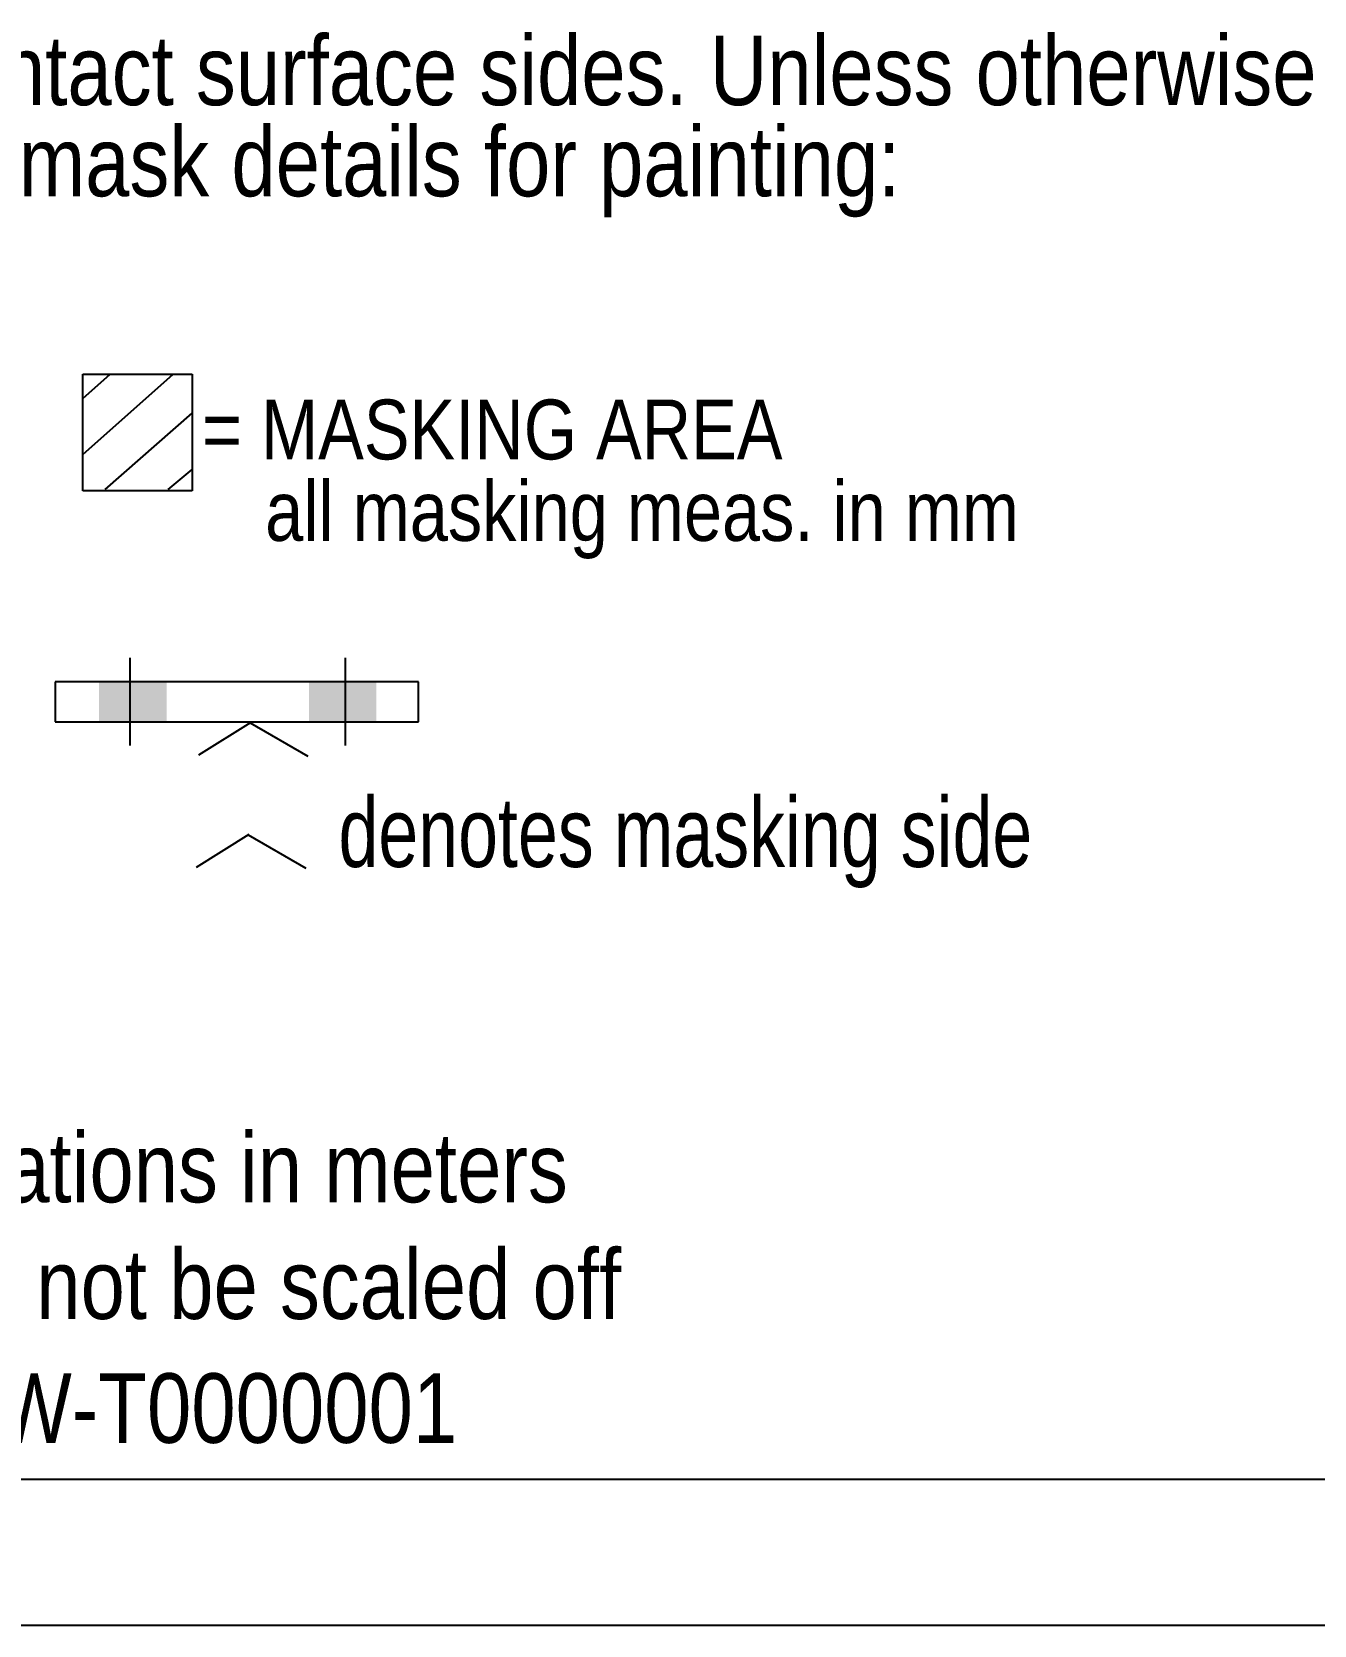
# Model space of a CAD drawing. Header units: millimetres. Extents: x 0 to 420, y 0 to 297.
# Drawn here: x 181 to 225, y 0 to 54.6 of the extents above; entities that cross this region are included whole.
import ezdxf

# ---------------------------------------------------------------- set-up
doc = ezdxf.new("R2010")
doc.units = ezdxf.units.MM
doc.styles.add('Arial Narrow', font='ARIALN.TTF', dxfattribs={"height": 0.2})

# ---------------------------------------------------------------- blocks, each defined once
blk = doc.blocks.new('Unknown-43706508-1446')
at = {"color": 5, "linetype": 'Continuous'}
for p, q in [((5, 5), (415, 5)), ((0, 0), (420, 0))]:
    blk.add_line(p, q, dxfattribs=at)
blk = doc.blocks.new('0_TCM_4503_AIVD_AD_NOTE_BLOCK-43706508-2366')
at = {"linetype": 'Continuous'}
for points in [[(183.291, 30.972), (185.604, 30.972), (185.604, 32.352), (183.291, 32.352)], [(190.487, 30.972), (192.8, 30.972), (192.8, 32.352), (190.487, 32.352)]]:
    blk.add_hatch(color=7, dxfattribs=at).paths.add_polyline_path(points)
at = {"color": 7, "linetype": 'Continuous'}
for p, q in [((182.73, 40.14), (185.827, 42.905)), ((182.73, 38.902), (182.73, 42.905)), ((182.73, 42.068), (183.667, 42.905)), ((182.73, 42.905), (186.479, 42.905)), ((186.479, 42.905), (186.479, 38.902)), ((183.504, 38.939), (186.479, 41.559)), ((185.664, 38.939), (186.479, 39.63)), ((186.479, 38.902), (182.73, 38.902)), ((184.349, 33.17), (184.349, 30.167)), ((191.727, 33.17), (191.727, 30.167)), ((194.244, 32.352), (181.785, 32.352)), ((181.785, 32.352), (181.785, 30.972)), ((194.244, 30.972), (194.244, 32.352)), ((181.785, 30.972), (194.244, 30.972)), ((188.496, 30.959), (186.697, 29.83)), ((188.474, 30.944), (190.453, 29.801)), ((188.421, 27.113), (186.622, 25.984)), ((188.399, 27.099), (190.378, 25.955))]:
    blk.add_line(p, q, dxfattribs=at)
at = {"color": 7, "linetype": 'Continuous', "style": 'Arial Narrow'}
for s, height, p in [('3. Where required, masking area shall be provided on contact surface sides. Unless otherwise', 2.38607, (111.25, 52.125)), ('   specified, masking size and pattern according to below mask details for painting:', 2.38607, (111.25, 49)), ('= MASKING AREA', 2.05103, (186.821, 39.977)), ('all masking meas. in mm', 2.05103, (188.986, 37.183)), ('5. All dimensions and coordinates are in millimeters, elevations in meters', 2.38607, (111.25, 14.5)), ('6. Only written dimension shall be followed, drawing shall not be scaled off', 2.38607, (111.25, 10.5)), ('7. Seal welds to be provided as per document 4503-XI-SW-T0000001', 2.38607, (111.25, 6.25))]:
    blk.add_text(s, height=height, dxfattribs=at).set_placement(p)
at = {"color": 7, "linetype": 'Continuous', "style": 'Arial Narrow', "width": 0.9}
blk.add_text('denotes masking side', height=2.38607, dxfattribs=at).set_placement((191.5, 26))

msp = doc.modelspace()

# ---------------------------------------------------------------- block references
for name in ['Unknown-43706508-1446', '0_TCM_4503_AIVD_AD_NOTE_BLOCK-43706508-2366']:
    msp.add_blockref(name, (0, 0))

doc.saveas('drawing.dxf')
